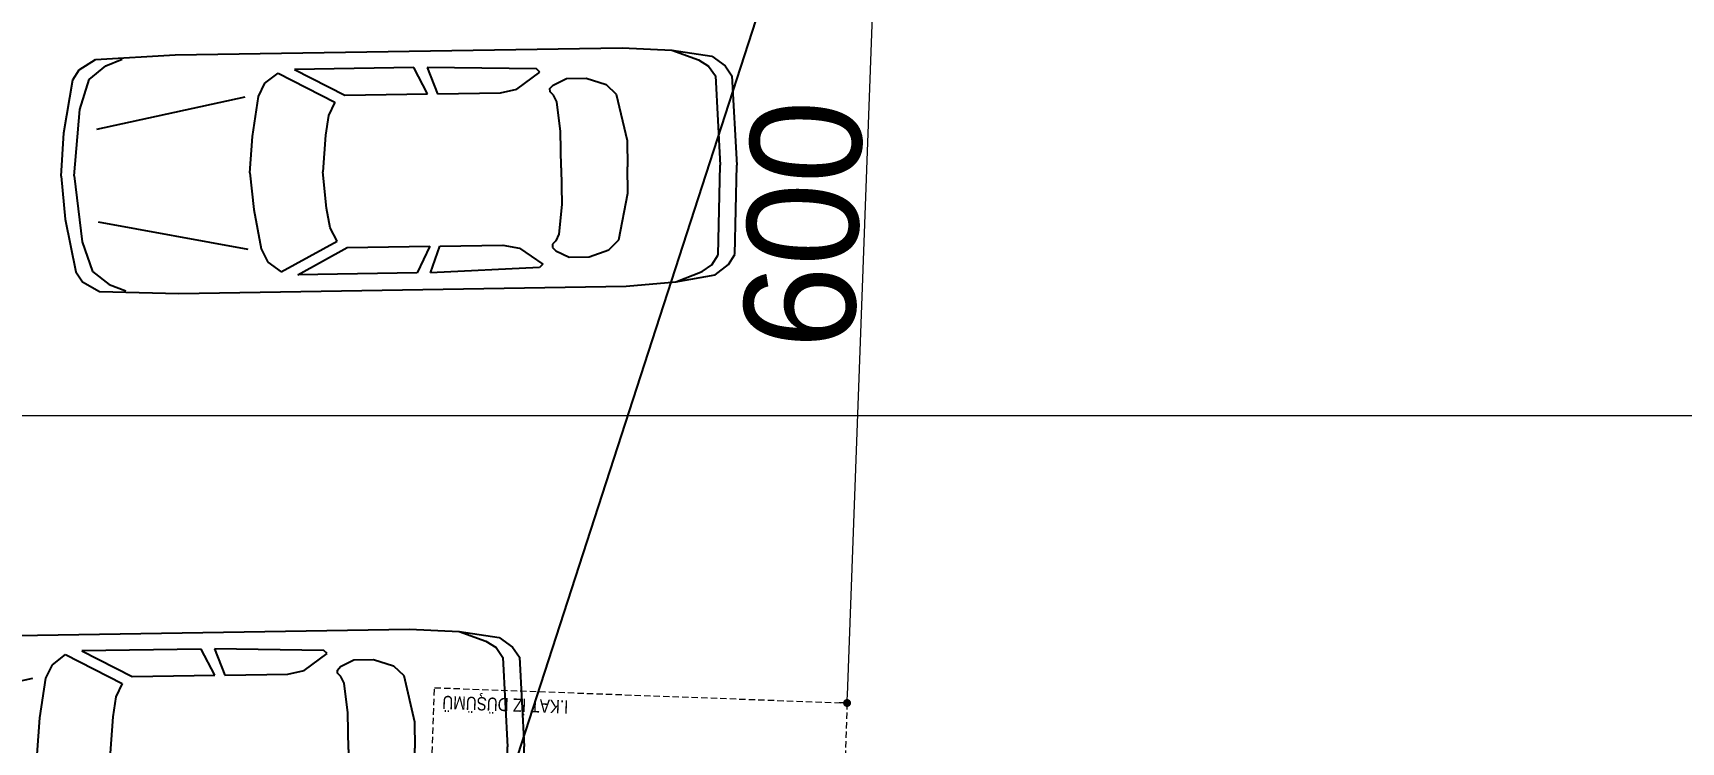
# Model space of a CAD drawing. Header units: centimetres. Extents: x 63871 to 181827, y -95930 to 42199.
# Drawn here: x 150306 to 151344, y 38013 to 38460 of the extents above; entities that cross this region are included whole.
import ezdxf

# ---------------------------------------------------------------- set-up
doc = ezdxf.new("R2010")
doc.units = ezdxf.units.CM
doc.linetypes.add('11-021_500-SatisOfisi_220512$0${ Diamond }', pattern=[12, 4, -2, 2, 2, -2])
for name, color, linetype, lineweight in [('ARA SINIRLAR', 225, 'Continuous', 15), ('İz DÜŞÜMÜ', 7, '11-021_500-SatisOfisi_220512$0${ Diamond }', 18), ('OLUK', 222, 'Continuous', 15), ('ÇEKME MESAFESİ', 5, 'Continuous', 25)]:
    doc.layers.add(name, color=color, linetype=linetype, lineweight=lineweight)
doc.layers.add('Dıış Ölçü', color=140, linetype='Continuous')
doc.layers.add('furn', color=7, linetype='Continuous')
doc.styles.add('MtXpl_Arial_Narrow_1', font='')
doc.styles.add('RomanS', font='')
doc.styles.get('MtXpl_Arial_Narrow_1').set_extended_font_data('Arial Narrow')
doc.styles.get('RomanS').set_extended_font_data('Stylus BT')
doc.dimstyles.new('BÖYÜK', dxfattribs={"dimtxt": 70, "dimasz": 5, "dimexe": 5, "dimexo": 5, "dimgap": 2, "dimtad": 3, "dimdec": 0, "dimzin": 0, "dimdsep": 46, "dimtxsty": 'RomanS', "dimblk": 'DOT', "dimcen": 5, "dimadec": 0, "dimazin": 0, "dimtfac": 1, "dimtdec": 0, "dimtix": 1, "dimtofl": 0, "dimtmove": 1, "dimatfit": 0, "dimldrblk": 'DOT', "dimfxl": 10, "dimfxlon": 1, "dimtolj": 1, "dimtzin": 0, "dimarcsym": 0})

# ---------------------------------------------------------------- blocks, each defined once
blk = doc.blocks.new('HRD')
at = {"layer": 'İz DÜŞÜMÜ'}
blk.add_lwpolyline([(153819.6, 36347.5), (154419.6, 36347.5), (154419.6, 35292.5), (154159.6, 35292.5), (154159.6, 35357.5), (153819.6, 35357.5), (153819.6, 36347.5)], dxfattribs=at)
at = {"style": 'MtXpl_Arial_Narrow_1'}
blk.add_text('I.KAT İZ DÜŞÜMÜ', height=8.316, rotation=359.957, dxfattribs=at).set_placement((154335, 35297.4))
blk = doc.blocks.new('02PCAR03')
at = {"color": 0, "linetype": 'ByBlock'}
for p, q in [((-185, 35), (-197, 33)), ((-185, 35), (-193, 32)), ((-170, 36), (-185, 35)), ((-35, 36), (-170, 36)), ((-11, 35), (-35, 36)), ((-14, 33), (-19, 35)), ((-6, 32), (-11, 35)), ((-201, 30), (-203, 27)), ((-197, 33), (-201, 30)), ((-196, 30), (-198, 27)), ((-193, 32), (-196, 30)), ((-145, 29), (-144, 30)), ((-144, 30), (-111, 31)), ((-111, 31), (-114, 23)), ((-111, 23), (-107, 31)), ((-107, 31), (-71, 31)), ((-71, 31), (-86, 23)), ((-66, 30), (-83, 21)), ((-62, 27), (-66, 30)), ((-9, 29), (-14, 33)), ((-4, 29), (-6, 32)), ((-203, 27), (-204, 0)), ((-198, 27), (-199, 0)), ((-165, 25), (-168, 22)), ((-159, 27), (-165, 25)), ((-153, 27), (-159, 27)), ((-149, 25), (-153, 27)), ((-148, 24), (-149, 25)), ((-138, 24), (-145, 29)), ((-60, 23), (-62, 27)), ((-6, 20), (-9, 29)), ((-1, 13), (-4, 29)), ((-168, 22), (-171, 8)), ((-151, 11), (-150, 20)), ((-150, 20), (-149, 22)), ((-149, 22), (-148, 23)), ((-148, 23), (-148, 24)), ((-133, 23), (-138, 24)), ((-114, 23), (-133, 23)), ((-86, 23), (-111, 23)), ((-83, 21), (-81, 17)), ((-58, 11), (-60, 23)), ((-11, 14), (-56, 23)), ((-4, 0), (-6, 20)), ((-81, 17), (-80, 11)), ((-151, 0), (-151, 11)), ((-80, 11), (-79, 0)), ((-57, 0), (-58, 11)), ((0, 0), (-1, 13)), ((-171, 8), (-171, 0)), ((-203, -27), (-204, 0)), ((-198, -27), (-199, 0)), ((-171, -8), (-171, 0)), ((-151, 0), (-151, -11)), ((-80, -11), (-79, 0)), ((-57, 0), (-58, -11)), ((-4, 0), (-6, -20)), ((0, 0), (-1, -13)), ((-168, -22), (-171, -8)), ((-151, -11), (-150, -20)), ((-81, -17), (-80, -11)), ((-58, -11), (-60, -23)), ((-11, -14), (-56, -23)), ((-1, -13), (-4, -29)), ((-83, -21), (-81, -17)), ((-165, -25), (-168, -22)), ((-150, -20), (-149, -22)), ((-149, -22), (-148, -23)), ((-148, -24), (-149, -25)), ((-148, -23), (-148, -24)), ((-138, -24), (-145, -29)), ((-133, -23), (-138, -24)), ((-114, -23), (-133, -23)), ((-111, -31), (-114, -23)), ((-86, -23), (-111, -23)), ((-111, -23), (-107, -31)), ((-71, -31), (-86, -23)), ((-66, -30), (-83, -21)), ((-60, -23), (-62, -27)), ((-6, -20), (-9, -29)), ((-201, -30), (-203, -27)), ((-196, -30), (-198, -27)), ((-159, -27), (-165, -25)), ((-153, -27), (-159, -27)), ((-149, -25), (-153, -27)), ((-145, -29), (-144, -30)), ((-62, -27), (-66, -30)), ((-9, -29), (-14, -33)), ((-4, -29), (-6, -32)), ((-197, -33), (-201, -30)), ((-185, -35), (-197, -33)), ((-193, -32), (-196, -30)), ((-185, -35), (-193, -32)), ((-144, -30), (-111, -31)), ((-107, -31), (-71, -31)), ((-14, -33), (-19, -35)), ((-6, -32), (-11, -35)), ((-170, -36), (-185, -35)), ((-35, -36), (-170, -36)), ((-11, -35), (-35, -36))]:
    blk.add_line(p, q, dxfattribs=at)
blk = doc.blocks.new('_Dot')
at = {"color": 0, "linetype": 'ByBlock', "lineweight": -2}
blk.add_line((-0.5, 0), (-1, 0), dxfattribs=at)
at = {"color": 0, "linetype": 'ByBlock', "const_width": 0.5}
blk.add_lwpolyline([(-0.25, 0, 1), (0.25, 0, 1)], format="xyb", close=True, dxfattribs=at)
blk = doc.blocks.new('*D256')
at = {"layer": 'Defpoints', "color": 0, "transparency": 16777216}
for p in [(-5587.7, 22455.2), (-5587.7, 22455.2), (-5610, 21855.2)]:
    blk.add_point(p, dxfattribs=at)
at = {"layer": 'Dıış Ölçü', "color": 0, "lineweight": -2, "transparency": 16777216}
for p, q in [((-5609.8, 21860.2), (-5587.9, 22450.2)), ((-5587.7, 22455.2), (-5592.7, 22455.4)), ((-5610, 21855.2), (-5615, 21855.3))]:
    blk.add_line(p, q, dxfattribs=at)
at = {"layer": 'Dıış Ölçü', "color": 0, "lineweight": -2, "transparency": 16777216, "xscale": 5, "yscale": 5, "zscale": 5}
for p, rotation in [((-5587.7, 22455.2), 87.87319319481436), ((-5610, 21855.2), 267.8731931948143)]:
    blk.add_blockref('_Dot', p, dxfattribs=dict(at, rotation=rotation))
at = {"layer": 'Dıış Ölçü', "color": 0, "transparency": 16777216, "insert": (-5637.4, 22156.6), "char_height": 70, "attachment_point": 5, "rotation": 87.8732, "style": 'RomanS'}
blk.add_mtext('\\A1;600', dxfattribs=at)
blk = doc.blocks.new('yerleşim planı')
at = {"layer": 'ARA SINIRLAR'}
blk.add_line((-3450.9, 22036), (-6252.8, 22036), dxfattribs=at)
at = {"layer": 'ÇEKME MESAFESİ'}
blk.add_lwpolyline([(-40.8, 5105.4), (273.3, 12259), (441.1, 16103.9), (540.6, 18375.8), (609, 19935.4), (690.2, 21784.8), (634.2, 21857.2), (-544.7, 22109.6), (-620.1, 22142.8), (-3351.2, 23343.1), (-5431, 23015.7), (-6402.4, 20015.9), (-7155.9, 17689.8), (-7622.6, 16249.1), (-8469.2, 13634.5), (-9179.7, 11507.4), (-10271.3, 8561.4)], dxfattribs=at)
at = {"rotation": 177.873189238168}
blk.add_blockref('HRD', (149753.2, 51402.3), dxfattribs=at)
at = {"layer": 'furn', "linetype": 'Continuous', "xscale": 2.086125961570064, "yscale": 2.086125961570064, "zscale": 2.086125961570064, "rotation": 180.9296038315417}
for p in [(-6105, 22187.1), (-6238.9, 21820.9)]:
    blk.add_blockref('02PCAR03', p, dxfattribs=at)
at = {"layer": 'Dıış Ölçü'}
dim = blk.add_aligned_dim(p1=(-5610, 21855.2), p2=(-5587.7, 22455.2), distance=0, dimstyle='BÖYÜK', dxfattribs=at)
dim.commit()
dim.dimension.update_dxf_attribs({"geometry": '*D256', "text_midpoint": (-5637.4, 22156.6)})

msp = doc.modelspace()

# ---------------------------------------------------------------- block references
at = {"layer": 'OLUK'}
msp.add_blockref('yerleşim planı', (156428.8, 16182.6), dxfattribs=at)

doc.saveas('drawing.dxf')
